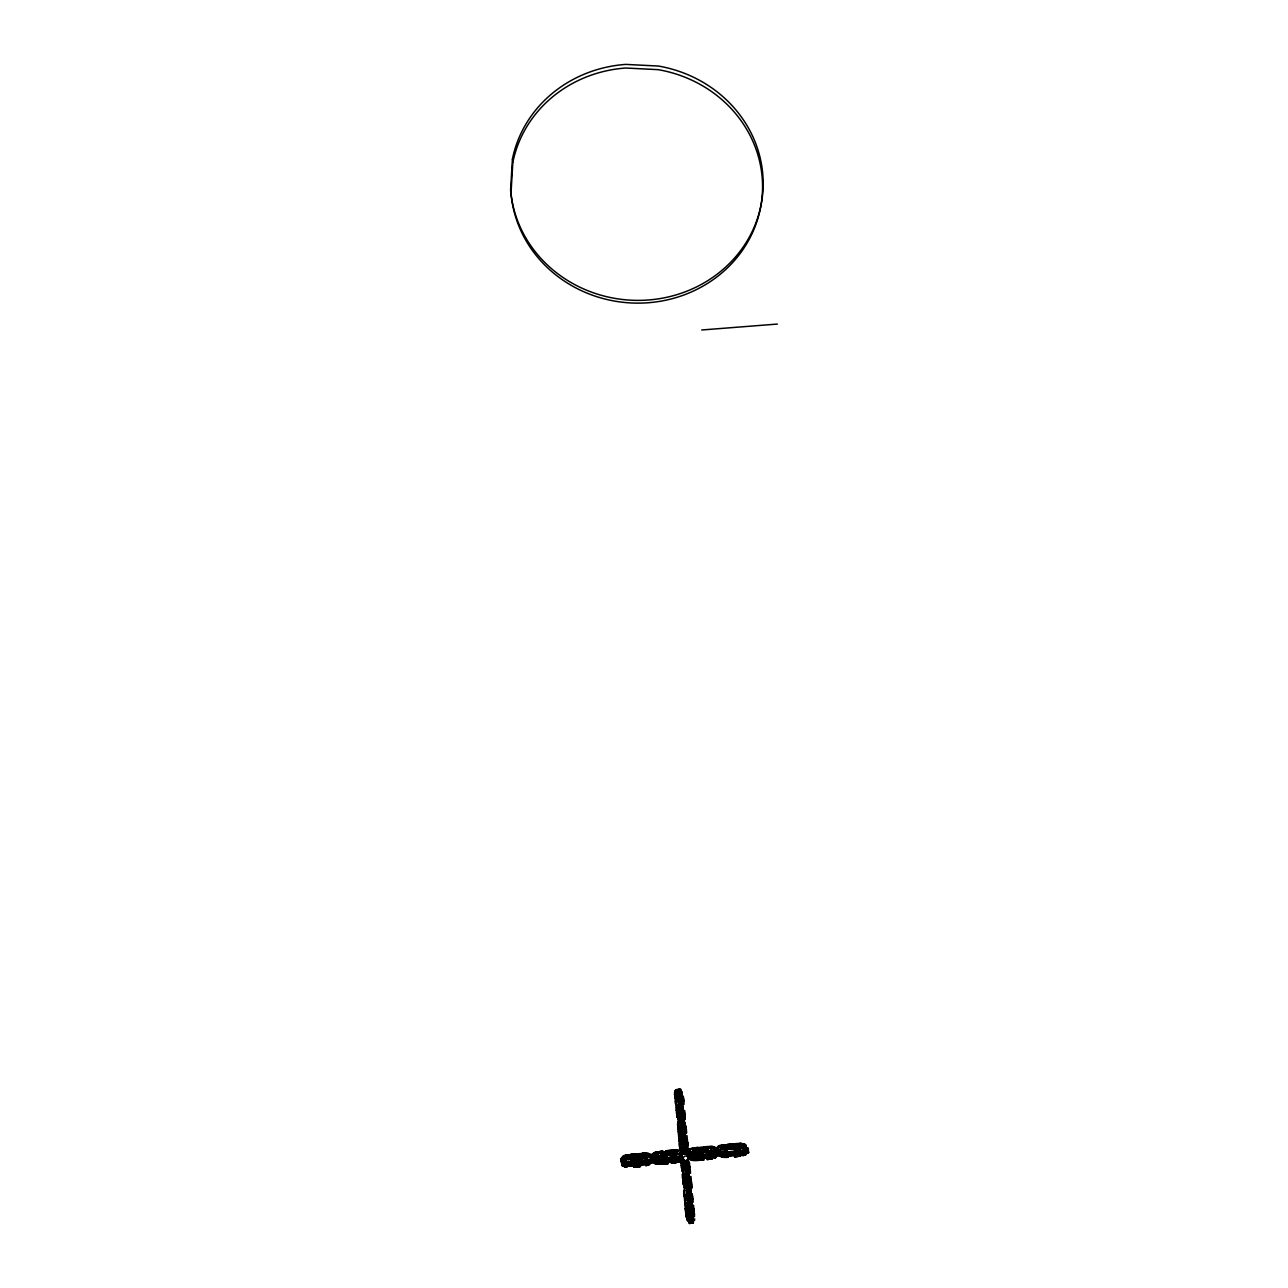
<?xml version="1.0" encoding="UTF-8"?>
<svg xmlns="http://www.w3.org/2000/svg" width="1288" height="1288" viewBox="0 0 1288 1288"><rect width="100%" height="100%" fill="white"/><g stroke="black" fill="none" stroke-linecap="round" stroke-linejoin="round"><path stroke-width="1.5" d="M688.774 1189.919L688.694 1191.448M689.305 1192.559L689.627 1191.352M689.08 1222.425L689.386 1223.536L689.37 1222.264M689.515 1192.543L689.483 1189.838M689.595 1222.232L689.499 1223.503M689.724 1191.142L689.708 1189.822M690.159 1223.455L690.143 1222.183M690.61 1192.479L690.255 1189.774M690.481 1189.742L690.368 1190.933M690.384 1223.423L690.368 1222.151M691.076 1222.087L690.98 1223.342M691.592 1187.166L691.592 1186.296M691.753 1186.844L691.704 1188.389L691.334 1186.441M691.72 1223.294L691.414 1216.983M692.429 1221.942L692.332 1223.214M692.654 1221.926L692.3 1223.004M693.186 1222.94L693.186 1221.861M693.202 1223.133L693.089 1219.784M693.411 1221.845L693.314 1223.101M694.683 1218.899L694.554 1220.396M622.442 1158.653L622.716 1161.889M685.812 1212.491L685.361 1208.466M688.484 1161.615L688.5 1160.746M682.189 1094.51L682.028 1092.804M685.007 1125.245L684.475 1122.75M680.579 1146.497L680.869 1149.749M684.041 1192.752L684.669 1189.983M688.645 1159.651L688.372 1161.035M687.229 1217.949L686.923 1214.632M691.044 1191.593L691.109 1193.638M676.747 1116.519L678.937 1120.077M661.903 1153.388C660.519 1152.052 652.485 1151.037 652.887 1154.483M683.171 1180.468L683.429 1183.366M684.508 1190.579L684.282 1196.584M679.307 1143.76L679.243 1146.32M676.908 1113.106L676.844 1115.295M678.035 1123.361L678.116 1126.517M676.023 1089.761L676.297 1090.453M675.009 1093.254L675.218 1098.406M676.055 1089.938L676.522 1090.421M676.86 1089.6L677.037 1090.373M677.697 1089.777C674.799 1088.119 673.286 1093.85 675.91 1095.412M677.762 1091.693L678.052 1092.401M677.987 1091.66L678.261 1092.385M679.018 1090.92L679.066 1089.197L679.259 1090.147M679.227 1090.888L679.275 1089.181L679.468 1090.131M678.696 1091.596L678.969 1092.305M679.726 1089.568L679.742 1090.839M679.967 1090.823L680.016 1089.101L681.658 1096.555M679.307 1091.532L679.597 1092.256M680.032 1091.66L680.531 1092.16M680.789 1091.58L681.545 1093.866M691.237 1192.334L690.98 1189.629M686.826 1213.763L685.86 1216.419L687.229 1219.269M683.284 1183.559L684.588 1187.922M684.475 1124.36L684.588 1122.589M684.878 1124.505L684.636 1121.832M680.563 1144.646L679.517 1148.252L680.628 1150.554M682.044 1093.641L680.95 1089.439L677.842 1089.664M678.325 1120.158L677.971 1119.063M677.601 1123.667L677.617 1124.649M683.429 1178.745L683.091 1183.688M677.15 1111.399L676.828 1116.277M680.241 1122.267L680.225 1121.027M678.679 1126.082L678.631 1127.242M680.676 1122.428L680.756 1120.979L680.853 1123.12M680.644 1123.136L681.127 1123.78M680.933 1122.734L680.869 1124.36M681.577 1124.279L681.706 1122.122M681.658 1122.846L681.368 1120.93M682.318 1122.057L682.044 1121.413M682.254 1122.46L682.189 1118.612M682.189 1124.215L682.254 1122.589M682.962 1122.379L683.026 1120.753L683.107 1122.895M682.962 1122.524L682.898 1124.15M685.055 1118.435L685.119 1117.308M683.687 1122.122L682.431 1103.736M684.009 1121.896L683.928 1123.49M684.636 1122.814L684.975 1125.47M738.958 1145.66C741.083 1144.275 747.088 1142.182 746.154 1147.238M652.614 1154.917L653.853 1153.501M718.768 1147.189L719.316 1146.336M679.919 1148.268L679.919 1144.984M680.982 1151.263L681.078 1149.604M675.427 1092.353L675.089 1098.084M682.817 1154.225L682.881 1152.696M683.365 1153.034L683.88 1153.79M684.491 1153.855L684.588 1152.535M675.556 1091.322L675.395 1094.124M688.05 1151.15L688.146 1150.007M686.601 1153.839L686.681 1152.309M683.413 1161.39L683.477 1159.908L683.687 1161.035M683.638 1161.374L683.703 1159.876L683.912 1161.019M684.379 1161.293L684.459 1159.812L685.297 1165.704M740.874 1145.837L744.029 1144.485M683.252 1165.914L683.252 1166.654M711.539 1148.22L713.037 1147.254L715.082 1148.429M676.393 1151.923L677.891 1150.973M622.909 1157.365L626.065 1157.043M689.08 1161.969L689.483 1163.241M654.288 1153.307L656.123 1152.325M643.324 1155.014L644.547 1153.871M624.648 1156.093L628.286 1155.948M645.594 1155.046C646.979 1152.341 652.903 1153.678 651.004 1157.059M684.475 1189.017L684.395 1187.166M734.74 1146.111A11.399 1.175 -5.5 0 1 723.582 1146.948A11.399 1.175 -5.5 0 1 719.992 1146.175L716.675 1147.64L717.11 1150.844M718.43 1147.077L720.636 1146.851M646.85 1154.483L649.571 1154.644M688.307 1149.733L690.899 1149.476M688.5 1149.363L691.962 1148.188L696.937 1149.637M686.81 1192.865L686.665 1191.255M687.116 1191.464L687.325 1187.939M688.066 1191.368L688.146 1189.983M690.384 1191.126L690.368 1187.617M672.835 1152.164L675.025 1150.49L677.44 1150.731M685.023 1195.039L685.393 1196.375M678.132 1121.542L677.762 1126.791L677.649 1124.102M685.168 1195.634L685.184 1196.488M675.395 1090.807L674.413 1094.43L675.878 1097.392M679.484 1121.462L677.778 1123.281L678.196 1124.988M736.656 1145.789L739.731 1143.776L742.419 1144.227M710.01 1146.803L712.425 1147.045M678.341 1120.737L677.955 1124.746M649.233 1154.628C649.104 1151.311 639.862 1154.145 640.716 1155.722M630.862 1156.721C635.129 1155.658 621.911 1153.388 623.006 1157.284M671.451 1152.599C668.037 1151.681 678.712 1148.397 680.772 1151.375M706.468 1148.896C702.556 1148.622 712.522 1144.839 714.019 1146.996M651.615 1155.481L651.809 1155.449A14.989 1.562 -5.7 0 0 653.563 1156.447A14.796 1.53 -5.7 0 1 652.034 1155.417M680.869 1153.05L681.062 1153.034A14.796 1.53 -5.7 0 1 679.323 1153.807A14.989 1.562 -5.7 0 0 681.223 1152.841M651.116 1156.302L651.1 1156.077A14.812 1.546 -5.8 0 1 649.265 1156.865M680.901 1153.275L681.078 1153.259A14.796 1.546 -5.7 0 1 679.34 1154.048A14.989 1.562 -5.7 0 0 681.239 1153.066M651.744 1156.978L651.615 1154.354L655.705 1153.195M681.207 1154.628L680.805 1152.277M621.863 1161.631L622.056 1161.615A15.247 1.61 -5.8 0 0 634.887 1162.356A15.247 1.61 -5.8 0 0 651.873 1159.007M701.719 329.986L777.405 324.061M686.246 1216.371L686.359 1214.922M687.422 1220.509L687.534 1219.06M691.592 1223.085L691.608 1219.929M690.964 1223.149L692.67 1223.197L692.558 1219.833M629.526 1155.9L629.574 1155.9A9.435 0.966 -5.8 0 0 627.192 1157.091C623.07 1152.921 618.047 1160.697 622.684 1163.466M713.745 1147.109A12.558 1.288 -5.6 0 1 710.541 1148.349C712.2 1145.547 718.253 1146.9 716.176 1150.925M720.137 1146.191L721.972 1147.141A9.386 0.966 -5.5 0 1 730.586 1145.225M679.162 1150.78L675.395 1152.116A9.418 0.966 -5.7 0 0 671.676 1151.536A9.418 0.966 -5.7 0 0 661.308 1152.519M680.708 1090.308L681.626 1091.983M657.54 1152.551L658.941 1153.436M722.938 1146.191C733.307 1148.655 716.225 1141.715 717.754 1148.3M693.974 1149.733L691.157 1148.622L689.322 1149.604A11.995 1.224 -5.6 0 1 690.674 1148.735M743.901 1144.179L740.391 1143.164L734.981 1145.773M680.982 1090.791L681.755 1091.741M678.052 1118.725L677.15 1116.1M682.125 1161.969L681.352 1160.987M684.363 1186.473L683.574 1185.507M681.094 1161.502L682.044 1163.45M682.189 1162.839L680.933 1161.132M680.66 1161.551L682.125 1164.545M684.153 1193.058C684.379 1186.039 682.495 1192.688 684.975 1195.731M684.508 1192.833L684.057 1191.706M679.645 1147.157L680.676 1148.864L680.338 1146.723M685.924 1214.954L685.619 1211.557L685.876 1213.876M680 1090.083L679.806 1089.117L679.726 1090.678M678.567 1090.228L678.374 1089.262L678.309 1090.807M684.894 1117.791L685.168 1119.642L685.184 1116.052M677.246 1090.356L677.134 1089.729M684.508 1122.218L684.749 1124.07M677.102 1091.5L677.52 1092.449M684.153 1123.474L683.992 1120.657M682.753 1121.349L683.397 1123.555M682.817 1120.785L683.171 1123.571M675.862 1094.124L676.12 1095.943M681.416 1121.478L681.851 1123.7M682.06 1121.59L682.463 1123.651M675.137 1093.85L674.896 1092.079L674.815 1093.915M680.708 1121.542L680.917 1122.589L680.982 1120.946M679.13 1120.286L679.323 1121.317M679.951 1122.83L680.386 1123.861M687.486 1159.49L687.695 1160.633M678.148 1119.127L677.81 1117.066M678.921 1120.302L679.114 1121.333M685.651 1152.985L686.069 1153.887L686.037 1150.2M687.261 1159.522L687.47 1160.649M688.162 1164.883L688.5 1166.815M677.102 1117.147L677.295 1116.632M684.926 1153.05L685.136 1153.984L685.103 1150.297M678.969 1127.354L678.728 1125.47L678.776 1127.773M684.314 1153.114L684.508 1154.048L684.475 1150.361M745.366 1146.723L745.221 1146.03A14.764 1.53 -5.5 0 1 745.768 1146.771M690.996 1190.547L691.125 1191.931M692.091 1193.654L692.413 1195.087M682.608 1153.098L683.043 1154.193L682.994 1150.506M684.669 1160.939L684.234 1159.828L684.169 1161.325M680.402 1144.935L680.466 1144.082M689.177 1190.032L689.853 1192.559M679.822 1146.964L680.064 1148.848L680.016 1146.626M680.821 1150.506L681.127 1151.858L681.094 1148.88M688.468 1190.096L688.919 1192.656M682.238 1162.581L682.495 1164.529M688.066 1191.513L688.291 1192.72M680.209 1152.776L680.515 1155.304M687.132 1191.609L687.583 1192.785M686.601 1192.881L686.44 1190.16M628.592 1157.123L627.079 1157.01A9.435 0.966 -5.8 0 0 633.889 1157.091M684.266 1192.64L684.009 1190.659L683.896 1192.221M686.134 1214.954L686.488 1216.967L686.391 1214.31M687.406 1220.203L687.663 1221.121L687.567 1218.432M681.964 1092.61L682.125 1094.542M684.685 1116.374L684.991 1118.918M685.796 1125.519L686.118 1128.095M679.984 1089.906L680.789 1093.947M684.797 1123.49L685.023 1124.971M679.243 1089.97L679.855 1094.027M684.137 1123.297L684.427 1125.326M678.551 1090.034L679.243 1094.092M683.912 1123.313L684.202 1125.358M689.354 1162.678L689.949 1167.508M683.381 1123.361L683.67 1125.406M677.939 1090.099L678.196 1091.886M678.245 1092.192L678.856 1096.845M683.155 1123.394L683.445 1125.438M678.534 1094.172L677.762 1089.326L677.697 1090.872M682.06 1120.85L682.576 1122.83M682.447 1123.458L682.737 1125.503M677.021 1090.195L677.778 1094.236M681.835 1123.522L682.109 1125.567M687.454 1160.472L687.985 1162.581M691.109 1184.912L691.431 1187.584M692.268 1194.523L692.606 1197.228M676.281 1090.276L676.764 1092.176M681.111 1123.603L681.4 1125.631M686.697 1160.552L687.229 1162.661M691.028 1190.804L691.334 1193.461M680.901 1123.619L681.738 1128.385M685.989 1160.617L686.279 1162.742M690.593 1192.285L691.27 1197.389M680.37 1123.667L680.644 1125.712M690.384 1192.318L691.044 1197.405M676.023 1094.8L676.313 1097.328M680.144 1123.7L680.418 1125.744M685.361 1160.681L685.667 1162.806M689.837 1192.366L690.143 1194.572M675.041 1092.739L675.331 1095.219M679.098 1121.156L679.372 1123.152M689.611 1192.398L689.917 1194.588M684.427 1160.778L685.683 1169.214M688.42 1188.888L688.935 1190.853M688.903 1192.463L689.209 1194.668M677.746 1117.565L678.1 1119.61M678.873 1126.211L679.179 1128.787M683.67 1160.858L684.186 1162.967M688.275 1192.527L688.581 1194.733M677.858 1123.619L678.148 1126.163M687.341 1192.624L687.856 1194.813M686.794 1192.688L687.454 1197.776M679.694 1146.497L679.903 1148.091M682.399 1163.386L682.704 1166.026M686.585 1192.704L687.229 1197.808M681.272 1160.762L681.61 1162.79M684.186 1185.62L684.491 1188.309M685.619 1197.953L685.136 1194.362L685.023 1195.94M683.075 1182.078L683.381 1184.702M684.169 1191.513L684.475 1194.169M687.035 1217.965L687.261 1219.639M683.284 1096.12L683.783 1101.304M684.54 1114.667L684.814 1116.857M686.037 1127.097L686.375 1130.204M681.529 1093.705L681.883 1096.539M680.563 1093.802L681.127 1096.603M684.411 1125.165L685.152 1131.508M684.202 1125.197L684.942 1131.524M679.855 1093.866L681.706 1112.027M683.654 1125.245L684.009 1128.143M690.964 1183.092L691.237 1185.395M692.525 1196.246L692.88 1199.466M683.445 1125.277L683.799 1128.175M687.969 1162.42L688.339 1165.399M679.227 1093.931L679.565 1096.764M687.744 1162.436L688.114 1165.415M682.721 1125.342L683.864 1135.581M686.987 1162.517L687.567 1165.479M678.293 1094.027L680.66 1115.843M682.109 1125.406L682.833 1131.75M677.762 1094.075L678.873 1104.138M686.279 1162.597L686.633 1165.576M690.143 1194.411L692.574 1219.994M677.536 1094.108L677.874 1096.941M689.917 1194.443L692.348 1220.01M685.651 1162.661L686.005 1165.64M689.193 1194.507L689.563 1197.566M676.538 1092.047L676.86 1094.703M680.418 1125.583L683.01 1150.667M688.565 1194.572L688.935 1197.631M676.232 1096.33L676.57 1099.389M684.169 1162.806L684.524 1165.785M683.944 1162.822L685.715 1177.409M687.631 1194.668L689.016 1205.294M675.25 1094.236L675.572 1097.247M677.552 1114.989L677.874 1118.048M679.098 1127.789L679.436 1130.912M676.554 1112.591L676.876 1115.617M680.74 1149.443L680.112 1143.68M682.64 1165.044L683.268 1170.937M682.576 1165.543L682.978 1168.216M681.545 1161.808L681.867 1164.932M683.928 1183.43L684.266 1186.602M685.538 1196.955L685.892 1200.191M682.817 1179.921L683.155 1183.044M684.347 1193.686L684.62 1196.005M686.826 1215.212L687.164 1218.448M683.445 1097.907L683.864 1101.031M686.327 1129.431L686.681 1132.86M681.867 1096.41L682.254 1099.904M689.901 1166.735L690.255 1170.212M681.658 1096.426L682.656 1103.752M687.1 1143.229L687.422 1145.998M692.831 1198.709L693.186 1202.235M680.901 1096.507L681.497 1099.984M684.009 1128.014L685.2 1139.59M688.323 1165.27L688.726 1168.908M693.556 1211.976L693.878 1214.858M683.783 1128.046L684.395 1131.589M688.098 1165.302L689.531 1177.023M687.567 1165.35L687.969 1168.989M691.028 1197.293L691.672 1200.963M679.565 1096.635L679.951 1100.145M687.341 1165.382L687.744 1169.005M688.822 1178.745L689.032 1180.661M678.856 1096.716L679.227 1100.21M686.633 1165.447L688.195 1181.273M678.1 1096.78L678.47 1100.21M681.738 1128.256L682.125 1131.814M686.005 1165.511L688.05 1188.019M689.547 1197.438L691.431 1217.096M681.513 1128.272L683.268 1143.873M677.874 1096.812L678.647 1104.154M688.919 1197.502L689.322 1201.205M680.756 1128.352L682.576 1147.64M684.298 1165.688L684.91 1169.295M687.985 1197.599L689.853 1217.257M678.003 1110.787L678.213 1112.623M676.506 1098.6L676.844 1101.997M687.212 1197.679L687.84 1201.366M677.263 1112.381L677.601 1115.762M684.379 1179.196L684.588 1181.112M676.281 1110.047L676.603 1113.363M680.45 1147.093L679.822 1140.685M681.755 1164.561L682.06 1167.363M683.622 1180.71L683.976 1184.187M679.082 1140.83L679.404 1144.195M682.527 1177.248L682.865 1180.661M686.52 1212.459L686.858 1215.969M685.28 1208.707L685.715 1211.911M683.767 1100.773L684.089 1104.283M690.239 1169.713L690.561 1173.271M685.152 1131.428L686.601 1147.238M681.497 1099.904L683.155 1118.66M684.926 1131.444L686.375 1147.254M681.272 1099.92L682.93 1118.692M691.656 1200.883L692.477 1209.174M684.169 1131.524L685.329 1143.664M687.969 1168.908L689.724 1189.999M691.447 1200.915L691.849 1205.005M687.744 1168.924L688.903 1181.193M679.935 1100.049L680.338 1103.993M682.833 1131.653L684.282 1147.479M679.227 1100.129L680.016 1108.131M689.322 1201.124L690.497 1213.505M685.683 1169.134L687.132 1185.073M685.458 1169.166L685.86 1173.207M687.615 1201.302L688.661 1209.561M677.794 1108.71L677.987 1111.399M679.71 1133.054L680.37 1139.848M684.169 1177.071L684.363 1179.776M678.663 1130.349L678.985 1133.81M683.059 1173.658L683.252 1176.33M675.991 1107.149L676.297 1110.546M679.098 1141.329L678.229 1131.83M685.007 1198.597L685.345 1202.123M682.221 1174.286L682.447 1177.506M685.393 1208.933L684.202 1195.86M687.003 1135.662L687.631 1142.536M693.524 1205.149L693.862 1208.691M715.5 1149.765L715.677 1151.585M682.656 1103.719L683.413 1111.85M688.919 1172.869L690.159 1187.794M691.849 1204.972L692.847 1213.264M683.864 1135.549L685.119 1150.442M680.338 1103.945L680.74 1108.066M682.302 1135.71L683.558 1150.603M685.86 1173.175L686.907 1185.105M678.647 1104.122L679.613 1112.236M685.103 1173.255L685.844 1181.515M688.034 1205.359L689.016 1213.65M677.504 1106.424L677.746 1108.968M680.354 1137.69L680.595 1140.25M683.864 1174.688L684.105 1177.28M687.051 1208.82L686.649 1204.409M677.166 1104.75L677.488 1108.195M683.59 1173.803L683.928 1177.312M686.842 1209.416L686.52 1205.874L687.019 1212.62M676.586 1104.267L676.796 1106.424M676.168 1102.496L676.876 1109.548M682.769 1171.323L683.01 1173.883M683.316 1177.876L682.688 1171.034M685.602 1202.509L685.844 1205.085M676.071 1102.625L676.377 1105.861M678.985 1133.601L679.484 1140.17M682.479 1170.406L682.801 1173.867M685.345 1201.946L685.683 1205.439M687.148 1153.243L687.245 1156.318M694.168 1212.121L693.926 1208.611L694.409 1215.196M690.98 1176.524L691.463 1183.092M689.531 1177.007L689.901 1181.096M685.184 1139.574L685.554 1143.647M680.724 1108.05L681.722 1122.315M689.193 1209.48L690.159 1222.36M685.715 1177.393L686.069 1181.482M679.034 1108.211L679.388 1112.269M686.81 1209.255L687.148 1212.845M680.257 1135.662L680.434 1137.803M683.88 1177.168L684.218 1180.726M677.44 1108.099L677.778 1111.576M680.322 1139.735L680.66 1143.245M685.377 1200.014L685.908 1208.337M676.409 1102.174L676.683 1106.344M679.211 1132.941L679.517 1137.578M682.769 1173.738L683.107 1177.216M685.57 1205.359L685.844 1208.579M676.297 1103.124L676.78 1109.226M681.61 1167.749L681.932 1171.178M675.137 1097.746L675.701 1104.106M675.315 1100.934L675.588 1104.074M650.843 1155.32L651.036 1155.304A14.812 1.53 -5.8 0 1 646.914 1156.882M694.216 1211.879L694.457 1214.809M691.141 1179.55L691.624 1185.62M687.695 1142.311L687.921 1145.257M687.567 1142.118L687.873 1145.612M684.653 1110.465L684.975 1113.959M690.11 1178.327L690.271 1180.291M692.831 1213.183L693.137 1216.919M692.606 1213.199L692.912 1216.951M685.812 1130.381L686.053 1133.424M689.885 1181.015L690.191 1184.767M689.225 1178.423L689.386 1180.388M683.397 1111.785L683.703 1115.537M688.661 1177.506L689.193 1184.863M685.538 1143.567L685.844 1147.318M688.452 1177.538L688.742 1181.209M685.313 1143.599L685.619 1147.334M688.178 1181.193L688.484 1184.944M690.481 1213.425L690.787 1217.16M681.706 1111.963L681.996 1115.698M683.252 1143.808L683.767 1150.587M689 1213.57L689.305 1217.321M686.069 1181.418L686.585 1188.164M688.774 1213.602L689.08 1217.337M685.844 1181.434L686.15 1185.169M680.144 1112.124L680.45 1115.859M679.597 1112.172L679.903 1115.907M679.388 1112.188L679.678 1115.939M684.153 1180.275L684.475 1183.801M684.089 1180.5L684.331 1183.447M685.345 1198.629L685.506 1200.545L685.152 1197.148M685.329 1199.643L685.635 1203.137M682.447 1167.991L682.753 1171.484M677.713 1111.174L678.035 1114.651M682.624 1171.275L682.238 1165.962M683.026 1176.781L683.348 1180.243M678.921 1130.22L679.259 1134.535M679.13 1134.325L678.728 1129.013M681.368 1164.755L681.674 1168.168M676.103 1099.871L676.409 1103.317M676.651 1109.032L676.876 1111.93M681.32 1165.109L681.545 1167.958M677.923 1128.433L678.116 1131.637M676.184 1100.548L675.765 1094.945M677.746 1125.937L678.019 1129.109M687.116 1184.96L687.454 1190.241M689.289 1217.192L689.515 1220.316M684.266 1147.35L684.491 1150.506M686.89 1184.976L687.116 1188.116M689.064 1217.224L689.289 1220.332M681.996 1115.585L682.334 1120.995M686.359 1185.041L686.359 1188.196M686.134 1185.057L686.456 1190.337M680.644 1115.73L680.885 1118.902M680.434 1115.746L680.66 1118.918M682.56 1147.528L682.785 1150.683M679.887 1115.794L680.128 1118.966M679.678 1115.827L679.903 1118.998M684.379 1183.076L684.588 1187.584M685.119 1197.631L685.28 1200.014M682.382 1166.429L682.527 1168.715M683.992 1193.896L684.153 1196.23M677.939 1113.975L678.164 1118.564M678.76 1128.546L679.034 1131.766M679.758 1142.697L680.128 1147.721M681.191 1162.275L681.449 1165.447M679.71 1143.052L679.887 1145.451M694.312 1214.439L694.457 1216.725M691.495 1182.706L691.672 1185.121M693.121 1216.806L693.33 1219.913M692.896 1216.822L693.105 1219.945M687.776 1144.903L688.05 1148.171M690.175 1184.638L690.384 1187.778M685.023 1113.605L685.152 1116.519M684.878 1113.267L685.232 1118.403M686.585 1147.125L686.81 1150.281M688.726 1177.973L688.871 1179.921M689.177 1184.751L689.515 1190.032M686.359 1147.141L686.585 1150.297M683.687 1115.424L683.912 1118.596M685.828 1147.206L686.166 1152.551M688.468 1184.815L688.678 1187.955M690.771 1217.047L690.996 1220.155M685.602 1147.222L685.828 1150.377M690.062 1217.112L690.271 1220.235M678.663 1126.694L678.873 1129.463M676.023 1098.229L675.91 1095.525M674.848 1093.367L674.912 1095.686M682.769 1150.538L682.898 1152.873M685.055 1195.361L685.264 1198.114M680.853 1118.741L680.998 1121.124M680.644 1118.773L680.789 1122.411M680.096 1118.821L680.241 1121.204M683.928 1191.658L684.137 1194.362M679.887 1118.837L680.016 1121.236M681.094 1160.488L681.304 1163.209M687.1 1187.955L687.229 1190.257M683.139 1118.515L683.268 1120.898M686.552 1188.019L686.681 1190.321M682.914 1118.548L683.043 1120.93M687.454 1217.45L687.502 1219.639M683.751 1150.426L683.88 1152.776M683.526 1150.458L683.67 1152.808M686.279 1213.344L686.327 1215.502M690.98 1219.994L691.093 1222.264M686.794 1150.12L686.923 1152.47M688.661 1187.794L688.79 1190.096M690.255 1220.074L690.384 1222.344M686.568 1150.152L686.697 1152.486M688.034 1187.858L688.162 1190.16M684.572 1123.957L684.653 1125.696M689.499 1220.155L689.611 1222.425M685.812 1150.216L685.941 1152.567M689.273 1220.171L689.386 1222.441M683.896 1118.435L684.025 1120.834M691.511 1184.654L691.72 1187.423M693.314 1219.752L693.443 1222.022M692.332 1219.865L692.445 1222.135M690.143 1187.649L690.271 1189.951M680 1121.059L680.032 1122.492M683.638 1152.615L683.67 1154M683.252 1120.721L683.268 1122.154M683.091 1122.701L683.123 1124.134M683.799 1120.85L683.799 1122.106M683.864 1152.599L683.896 1153.984M685.924 1152.39L685.941 1153.774M686.907 1152.293L686.923 1153.678A14.78 1.546 -5.6 0 0 689.177 1154.273M686.665 1190.128L686.697 1191.464M688.098 1164.964L687.873 1167.508M687.212 1190.08L687.229 1191.4M688.178 1149.443L688.178 1150.426M648.218 1153.565A12.606 1.288 -5.8 0 1 647.123 1154.66M645.175 1155.127A12.606 1.288 -5.8 0 1 639.572 1156.044M636.304 1156.415A12.606 1.288 -5.8 0 1 624.616 1156.801A12.606 1.288 -5.8 0 1 627.24 1155.111M629.816 1154.66A12.606 1.288 -5.8 0 1 636.031 1153.855A12.027 1.24 -5.8 0 0 630.09 1154.579M642.277 1153.388A12.606 1.288 -5.8 0 1 646.914 1153.388M651.036 1155.127A14.812 1.53 -5.8 0 1 646.898 1156.64M623.553 1158.701A14.812 1.53 -5.8 0 1 621.541 1158.121A15.005 1.546 -5.8 0 0 625.791 1158.798M648.927 1154.579A14.812 1.53 -5.8 0 1 650.456 1154.789M623.569 1158.926A14.812 1.53 -5.8 0 1 621.573 1158.347M647.655 1153.549A12.027 1.24 -5.8 0 1 646.608 1154.595M644.757 1155.046A12.027 1.24 -5.8 0 1 639.395 1155.9M636.288 1156.27A12.027 1.24 -5.8 0 1 625.147 1156.624A12.027 1.24 -5.8 0 1 627.642 1155.03M641.988 1153.372A12.027 1.24 -5.8 0 1 646.415 1153.372M647.107 1153.71A11.447 1.175 -5.8 0 1 646.125 1154.708M644.338 1155.127A11.447 1.175 -5.8 0 1 639.251 1155.964M633.326 1156.56A11.447 1.175 -5.8 0 1 625.179 1156.543A11.447 1.175 -5.8 0 1 628.061 1155.111M630.396 1154.692A11.447 1.175 -5.8 0 1 644.097 1153.485M651.213 1155.111A15.005 1.546 -5.8 0 1 647.027 1156.64M649.088 1154.547A15.005 1.546 -5.8 0 1 650.633 1154.773M634.243 1156.962A8.066 0.837 -5.8 0 1 628.914 1156.35A8.066 0.837 -5.8 0 1 640.748 1154.805A8.066 0.837 -5.8 0 1 641.988 1155.964M644.435 1155.578A9.435 0.966 -5.8 0 1 642.97 1155.916M631.474 1155.561A9.435 0.966 -5.8 0 1 645.256 1154.74M651.309 1156.109A15.005 1.562 -5.8 0 1 649.442 1157.091M625.888 1159.812A15.005 1.562 -5.8 0 1 621.943 1158.701M623.456 1160.295A15.247 1.61 -5.8 0 0 632.875 1161.712A15.247 1.61 -5.8 0 0 651.809 1158.218A15.231 1.594 -5.7 0 0 667.506 1158.25A15.231 1.594 -5.7 0 0 682.221 1155.127M622.329 1161.583A14.828 1.562 -5.8 0 1 622.297 1160.778A14.828 1.546 -5.8 0 1 622.233 1160.053M651.889 1159.232A15.247 1.61 -5.8 0 1 634.92 1162.581A15.247 1.61 -5.8 0 1 622.04 1161.857M622.41 1162.581A14.828 1.562 -5.8 0 1 622.378 1161.776M626.789 1157.123A9.853 1.014 -5.8 0 1 627.755 1156.785M631.297 1156.061A9.853 1.014 -5.8 0 1 641.07 1155.062M629.333 1157.139A8.066 0.837 -5.8 0 1 634.163 1156.254M636.224 1156.028A8.066 0.837 -5.8 0 1 640.233 1155.722M622.04 1160.23A15.005 1.562 -5.8 0 1 623.473 1158.894M651.374 1156.849A15.005 1.562 -5.8 0 1 650.939 1157.3A14.828 1.546 -5.8 0 0 651.181 1156.865M651.277 1155.883A15.005 1.562 -5.8 0 1 649.426 1156.865M625.855 1159.586A15.005 1.562 -5.8 0 1 621.927 1158.459M623.617 1159.474A14.812 1.546 -5.8 0 1 622.104 1158.459M651.116 1156.125A14.812 1.546 -5.8 0 1 649.281 1157.091M623.65 1159.699A14.812 1.546 -5.8 0 1 622.12 1158.685M622.217 1160.214A14.828 1.546 -5.8 0 1 622.185 1159.409M622.088 1160.874A15.005 1.578 -5.8 0 1 622.056 1160.053M622.394 1162.356A14.828 1.562 -5.8 0 1 622.362 1161.551M651.229 1155.336A15.005 1.546 -5.8 0 1 647.043 1156.882M625.823 1159.039A15.005 1.546 -5.8 0 1 621.38 1158.379M678.309 1151.182A12.59 1.288 -5.7 0 1 675.25 1152.084M672.706 1152.551A12.59 1.288 -5.7 0 1 666.46 1153.356M657.476 1153.887A12.59 1.288 -5.7 0 1 654.095 1153.646M653.596 1153.356A12.59 1.288 -5.7 0 1 662.563 1151.198M678.631 1150.812A12.59 1.288 -5.7 0 0 665.783 1150.828A12.011 1.224 -5.7 0 1 677.005 1150.409A12.011 1.224 -5.7 0 1 674.832 1151.987M680.966 1152.084A14.796 1.53 -5.7 0 1 679.243 1153.034M656.075 1155.706A14.796 1.53 -5.7 0 1 653.354 1154.129A14.973 1.546 -5.7 0 0 655.946 1155.739M672.4 1152.422A12.011 1.224 -5.7 0 1 666.443 1153.211M654.642 1153.485A12.011 1.224 -5.7 0 1 655.64 1152.438M657.476 1152.003A12.011 1.224 -5.7 0 1 662.724 1151.15M665.816 1150.941A11.431 1.175 -5.7 0 1 676.49 1150.587A11.431 1.175 -5.7 0 1 674.413 1152.084M672.111 1152.502A11.431 1.175 -5.7 0 1 666.427 1153.243M655.206 1153.501A11.431 1.175 -5.7 0 1 656.139 1152.502M657.894 1152.084A11.431 1.175 -5.7 0 1 662.901 1151.279M681.143 1152.068A14.973 1.546 -5.7 0 1 679.42 1153.034M659.15 1153.388A9.837 1.014 -5.7 0 1 663.449 1152.68M670.871 1152.035A9.837 1.014 -5.7 0 1 675.604 1152.164M670.404 1153.211A8.066 0.837 -5.7 0 1 668.488 1153.485M658.393 1153.485A8.066 0.837 -5.7 0 1 667.023 1152.003A8.066 0.837 -5.7 0 1 674.204 1152.1M657.089 1153.549A9.418 0.966 -5.7 0 1 659.408 1152.873M681.304 1153.807A14.989 1.562 -5.7 0 1 679.565 1154.773M652.082 1157.171A14.989 1.562 -5.7 0 1 651.937 1156.383M651.873 1155.658A14.989 1.562 -5.7 0 0 653.58 1156.672A14.796 1.546 -5.7 0 1 652.05 1155.642M662.096 1153.501A8.066 0.837 -5.7 0 1 671.773 1152.647M652.163 1157.01A14.796 1.546 -5.7 0 0 651.744 1157.445A14.989 1.562 -5.7 0 1 651.986 1157.01M681.175 1154.45A14.796 1.546 -5.7 0 1 680.821 1154.901M681.127 1153.823A14.796 1.546 -5.7 0 1 679.404 1154.773M653.805 1157.381A14.796 1.546 -5.7 0 1 652.114 1156.366M681.368 1154.434A14.989 1.562 -5.7 0 1 680.998 1154.885M682.302 1155.916A15.231 1.61 -5.7 0 1 667.587 1159.039A15.231 1.61 -5.7 0 1 652.002 1158.991M682.254 1155.352A15.231 1.61 -5.7 0 1 667.538 1158.476A15.231 1.61 -5.7 0 1 651.953 1158.443M680.306 1158.701A15.231 1.642 -5.7 0 1 677.552 1161.084A15.231 1.642 -5.7 0 1 658.007 1163.064A15.231 1.642 -5.7 0 1 654.175 1161.374M680.322 1161.068A12.8 1.385 -5.7 0 1 678.84 1161.921M676.892 1162.404A12.8 1.385 -5.7 0 1 671.273 1163.338A12.22 1.32 -5.7 0 0 676.474 1162.501M667.957 1163.724A12.8 1.385 -5.7 0 1 654.868 1163.66M679.758 1161.213A12.22 1.32 -5.7 0 1 678.325 1162.034M667.957 1163.756A12.22 1.32 -5.7 0 1 655.447 1163.692M679.162 1161.18A11.624 1.256 -5.7 0 1 677.81 1161.953M676.039 1162.404A11.624 1.256 -5.7 0 1 673.705 1162.839M664.898 1163.869A11.624 1.256 -5.7 0 1 656.494 1163.821M679.13 1153.549A12.783 1.336 -5.7 0 1 678.18 1154.676M676.248 1155.143A12.783 1.336 -5.7 0 1 670.613 1156.077M658.152 1155.03A12.204 1.272 -5.7 0 0 655.85 1156.672A12.204 1.272 -5.7 0 0 667.281 1156.302A12.783 1.336 -5.7 0 1 655.318 1156.849A12.783 1.336 -5.7 0 1 657.749 1155.127M660.325 1154.66A12.783 1.336 -5.7 0 1 666.604 1153.839M672.964 1153.372A12.783 1.336 -5.7 0 1 677.746 1153.372M667.345 1157.493A9.998 1.047 -5.7 0 1 664.753 1157.719M657.395 1157.171A9.998 1.047 -5.7 0 1 658.329 1156.833M664.238 1155.739A9.998 1.047 -5.7 0 1 671.789 1155.078M679.935 1154.563A15.231 1.594 -5.7 0 1 681.577 1154.773M678.551 1153.533A12.204 1.272 -5.7 0 1 677.665 1154.595M675.814 1155.046A12.204 1.272 -5.7 0 1 670.436 1155.932A11.624 1.208 -5.7 0 0 675.395 1155.143M660.615 1154.579A12.204 1.272 -5.7 0 1 669.744 1153.533M672.69 1153.356A12.204 1.272 -5.7 0 1 677.246 1153.356M678.003 1153.694A11.624 1.208 -5.7 0 1 677.15 1154.708M667.281 1156.334A11.624 1.208 -5.7 0 1 656.381 1156.688A11.624 1.208 -5.7 0 1 658.587 1155.127M660.921 1154.708A11.624 1.208 -5.7 0 1 674.864 1153.485M681.883 1158.154A15.231 1.626 -5.7 0 1 667.812 1161.663A15.231 1.626 -5.7 0 1 652.678 1161.116M681.851 1157.912A15.231 1.626 -5.7 0 1 669.76 1161.213A15.231 1.626 -5.7 0 1 652.211 1161.357M680.289 1158.476A15.231 1.642 -5.7 0 1 677.536 1160.842A15.231 1.642 -5.7 0 1 657.991 1162.839A15.231 1.642 -5.7 0 1 654.159 1161.132M667.345 1157.735A8.195 0.869 -5.7 0 1 665.204 1157.928M659.955 1157.188A8.195 0.869 -5.7 0 1 666.878 1156.044M668.987 1155.867A8.195 0.869 -5.7 0 1 670.968 1155.755M665.123 1157.01A8.195 0.853 -5.7 0 1 659.537 1156.383A8.195 0.853 -5.7 0 1 671.499 1154.821A8.195 0.853 -5.7 0 1 672.964 1155.98M675.411 1155.594A9.563 0.998 -5.7 0 1 673.962 1155.948M664.801 1157.139A9.563 0.998 -5.7 0 1 662.467 1157.284M658.893 1157.268A9.563 0.998 -5.7 0 1 660.132 1155.932M662.048 1155.578A9.563 0.998 -5.7 0 1 676.136 1154.756M681.738 1156.527A15.231 1.61 -5.7 0 1 669.647 1159.812A15.231 1.61 -5.7 0 1 652.082 1159.973M681.787 1157.171A15.231 1.626 -5.7 0 1 669.696 1160.456A15.231 1.626 -5.7 0 1 652.147 1160.617M651.825 1158.459A15.247 1.61 -5.8 0 1 632.891 1161.953A15.247 1.61 -5.8 0 1 623.473 1160.536M648.057 1163.66A12.816 1.385 -5.8 0 1 646.302 1165.527M640.603 1166.461A12.816 1.385 -5.8 0 1 633.954 1167.137M626.113 1167.282A12.816 1.385 -5.8 0 1 624.793 1166.365M651.583 1162.034A15.263 1.642 -5.8 0 1 637.174 1165.576A15.263 1.642 -5.8 0 1 622.313 1165.012M647.784 1165.141A12.236 1.32 -5.8 0 1 645.884 1165.608M640.442 1166.509A12.236 1.32 -5.8 0 1 634.099 1167.17M626.628 1167.298A12.236 1.32 -5.8 0 1 625.356 1166.413M648.83 1164.03A12.236 1.32 -5.8 0 1 648.943 1164.706M647.252 1165.06A11.64 1.256 -5.8 0 1 645.449 1165.511M640.281 1166.381A11.64 1.256 -5.8 0 1 634.243 1166.992M627.127 1167.121A11.64 1.256 -5.8 0 1 625.952 1166.928M648.717 1164.288A11.64 1.256 -5.8 0 1 648.363 1164.642M641.73 1159.957A10.014 1.047 -5.8 0 1 639.315 1160.311M629.51 1159.538A10.014 1.047 -5.8 0 1 631.555 1159.168M636.514 1158.524A10.014 1.047 -5.8 0 1 646.592 1158.54M647.655 1157.783A12.816 1.336 -5.8 0 1 645.658 1158.25M643.034 1158.733A12.816 1.336 -5.8 0 1 633.326 1159.86M624.197 1159.828A12.816 1.336 -5.8 0 1 625.437 1158.685M627.433 1158.218A12.816 1.336 -5.8 0 1 630.041 1157.735M633.084 1157.3A12.816 1.336 -5.8 0 1 642.712 1156.447M645.369 1156.383A12.816 1.336 -5.8 0 1 648.862 1157.332M647.123 1157.703A12.22 1.272 -5.8 0 1 642.728 1158.62M639.798 1159.055A12.22 1.272 -5.8 0 1 630.492 1159.86M626 1159.844A12.22 1.272 -5.8 0 1 624.728 1159.007M625.92 1158.572A12.22 1.272 -5.8 0 1 641.021 1156.511A12.22 1.272 -5.8 0 1 648.299 1157.268M626.515 1159.86A11.64 1.208 -5.8 0 1 629.768 1157.928A11.64 1.208 -5.8 0 1 645.272 1156.56A11.64 1.208 -5.8 0 1 644.821 1158.25M639.653 1159.103A11.64 1.208 -5.8 0 1 630.798 1159.876M651.486 1161.003A15.263 1.626 -5.8 0 1 637.077 1164.545A15.263 1.626 -5.8 0 1 622.233 1163.982M651.551 1161.792A15.263 1.642 -5.8 0 1 637.141 1165.35A15.263 1.642 -5.8 0 1 622.297 1164.771M642.503 1160.005A8.211 0.869 -5.8 0 1 638.864 1160.601M630.83 1159.973A8.211 0.869 -5.8 0 1 640.635 1158.83M640.748 1159.393A8.211 0.853 -5.8 0 1 638.784 1159.683M628.415 1159.908A8.211 0.853 -5.8 0 1 637.544 1158.121A8.211 0.853 -5.8 0 1 644.499 1158.492M631.732 1158.653A9.58 0.998 -5.8 0 1 643.227 1157.654A9.58 0.998 -5.8 0 1 644.902 1158.701M627.353 1159.715A9.58 0.998 -5.8 0 1 629.784 1159.023M651.358 1159.619A15.263 1.61 -5.8 0 1 636.948 1163.145A15.263 1.61 -5.8 0 1 622.104 1162.597M651.422 1160.263A15.263 1.626 -5.8 0 1 637.013 1163.805A15.263 1.626 -5.8 0 1 622.168 1163.241M725.273 1147.077A8.034 0.837 -5.5 0 1 734.804 1145.982M720.958 1145.789A11.399 1.175 -5.5 0 1 738.62 1143.76A11.399 1.175 -5.5 0 1 737.412 1145.724M727.317 1144.452A11.978 1.224 -5.5 0 1 741.791 1143.696A11.978 1.224 -5.5 0 1 737.718 1145.644M734.917 1146.062A11.978 1.224 -5.5 0 1 723.196 1146.932A11.978 1.224 -5.5 0 1 719.412 1146.111M720.443 1145.708A11.978 1.224 -5.5 0 1 724.532 1144.855M742.323 1144.855A12.558 1.288 -5.5 0 1 738.056 1145.756M735.11 1146.191A12.558 1.288 -5.5 0 1 728.622 1146.851M719.235 1146.884A12.558 1.288 -5.5 0 1 718.865 1146.256M719.944 1145.837A12.558 1.288 -5.5 0 1 724.226 1144.919M730.312 1144.13A12.558 1.288 -5.5 0 1 743.369 1144.436M733.017 1145A9.386 0.966 -5.5 0 1 739.57 1145.756M735.625 1146.433A8.034 0.821 -5.5 0 1 731.681 1146.948M723.196 1146.98A8.034 0.821 -5.5 0 1 731.729 1145.29A8.034 0.821 -5.5 0 1 739.022 1145.579M745.333 1145.241A14.941 1.546 -5.5 0 1 742.484 1147.028M721.377 1149.186A14.941 1.546 -5.5 0 1 717.996 1147.64M730.618 1145.692A9.821 1.014 -5.5 0 1 740.97 1145.644M719.187 1151.23A14.764 1.546 -5.5 0 1 717.513 1151.021M719.251 1151.955A14.764 1.546 -5.5 0 1 717.577 1151.746M719.316 1152.744A14.764 1.562 -5.5 0 1 717.658 1152.535M745.382 1145.773A14.941 1.546 -5.5 0 1 744.689 1147.028M718.881 1149.653A14.941 1.546 -5.5 0 1 716.466 1149.121M719.268 1152.197A14.764 1.546 -5.5 0 1 717.593 1151.987M719.123 1150.587A14.764 1.546 -5.5 0 1 716.74 1150.055M745.301 1146.755A14.764 1.546 -5.5 0 1 746.074 1147.077M719.042 1149.862A14.764 1.53 -5.5 0 1 716.675 1149.331M694.168 1149.685A9.821 1.014 -5.6 0 1 700.93 1148.703M712.602 1147.222A11.415 1.175 -5.6 0 1 709.688 1148.349M707.418 1148.767A11.415 1.175 -5.6 0 1 701.783 1149.508A12.558 1.288 -5.6 0 0 708.046 1148.815M689.901 1149.524A11.415 1.175 -5.6 0 1 692.896 1148.397M695.15 1147.978A11.415 1.175 -5.6 0 1 712.055 1146.98M703.779 1146.835A11.995 1.224 -5.6 0 1 710.107 1148.252M707.724 1148.703A11.995 1.224 -5.6 0 1 701.815 1149.46M692.461 1148.3A11.995 1.224 -5.6 0 1 697.645 1147.463M695.488 1150.087A12.558 1.288 -5.6 0 1 692.799 1150.152M690.69 1150.104A12.558 1.288 -5.6 0 1 689.322 1149.926M688.758 1149.637A12.558 1.288 -5.6 0 1 690.175 1148.848M694.538 1147.946A12.558 1.288 -5.6 0 1 697.484 1147.511M703.908 1146.867A12.558 1.288 -5.6 0 1 713.149 1146.835M708.271 1149.138A9.402 0.966 -5.6 0 1 706.404 1149.492M693.041 1149.508A9.402 0.966 -5.6 0 1 700.897 1148.236M703.312 1148.027A9.402 0.966 -5.6 0 1 710.67 1148.204M689.193 1156.044A14.957 1.578 -5.6 0 1 686.89 1155.481M687.245 1155.03A14.957 1.578 -5.6 0 1 688.597 1154.515M689.161 1155.819A14.957 1.578 -5.6 0 1 686.874 1155.255M707.273 1149.186A8.05 0.821 -5.6 0 1 705.679 1149.476M694.232 1149.508A8.05 0.821 -5.6 0 1 702.008 1148.3A8.05 0.821 -5.6 0 1 708.947 1148.204M698.998 1149.524A8.05 0.837 -5.6 0 1 708.142 1148.993M713.874 1147.833A14.957 1.546 -5.6 0 1 714.679 1149.299M694.506 1151.923A14.957 1.546 -5.6 0 1 687.18 1151.714M716.289 1148.59A14.957 1.546 -5.6 0 1 714.695 1149.524M688.839 1152.164A14.957 1.546 -5.6 0 1 687.196 1151.955M713.89 1148.059A14.957 1.546 -5.6 0 1 715.565 1148.252M689.096 1155.046A14.957 1.578 -5.6 0 1 686.81 1154.483M716.337 1149.138A14.957 1.546 -5.6 0 1 714.743 1150.071M688.887 1152.712A14.957 1.546 -5.6 0 1 687.245 1152.502M716.418 1150.087A14.957 1.562 -5.6 0 1 714.84 1151.037M688.967 1153.662A14.957 1.562 -5.6 0 1 687.341 1153.452M716.353 1149.363A14.957 1.562 -5.6 0 1 714.76 1150.313M688.903 1152.937A14.957 1.562 -5.6 0 1 687.261 1152.728M717.513 1154.386A15.214 1.626 -5.6 0 1 705.808 1157.622A15.214 1.626 -5.6 0 1 688.001 1157.799M718.285 1155.288A15.214 1.626 -5.6 0 1 703.892 1158.395A15.214 1.626 -5.6 0 1 688.05 1158.363M695.617 1153.42A8.179 0.853 -5.6 0 1 702.443 1152.293M704.552 1152.1A8.179 0.853 -5.6 0 1 710.574 1152.1M713.649 1149.943A11.608 1.208 -5.6 0 1 712.956 1150.925M706.194 1152.18A11.608 1.208 -5.6 0 0 711.25 1151.359A9.982 1.047 -5.6 0 0 709.447 1151.263M694.168 1151.375A11.608 1.208 -5.6 0 0 692.203 1152.905A11.608 1.208 -5.6 0 0 703.216 1152.535A12.188 1.272 -5.6 0 1 691.672 1152.889A12.188 1.272 -5.6 0 1 693.733 1151.279M699.175 1150.554A11.608 1.208 -5.6 0 1 705.116 1149.943M710.396 1149.717A11.608 1.208 -5.6 0 1 712.345 1149.782M714.196 1149.765A12.188 1.272 -5.6 0 1 713.471 1150.812M711.668 1151.263A12.188 1.272 -5.6 0 1 706.371 1152.132M696.148 1150.828A12.188 1.272 -5.6 0 1 705.228 1149.782M714.743 1149.798A12.767 1.336 -5.6 0 1 714.003 1150.892M712.119 1151.359A12.767 1.336 -5.6 0 1 709.575 1151.826M703.28 1152.647A12.767 1.336 -5.6 0 1 691.157 1153.05A12.767 1.336 -5.6 0 1 693.314 1151.375M695.842 1150.909A12.767 1.336 -5.6 0 1 702.073 1150.104M717.48 1154.145A15.214 1.626 -5.6 0 1 705.792 1157.397A15.214 1.626 -5.6 0 1 687.969 1157.574M711.218 1151.81A9.547 0.998 -5.6 0 1 709.801 1152.164M693.669 1153.34A9.547 0.998 -5.6 0 1 702.298 1151.214M704.761 1150.989A9.547 0.998 -5.6 0 1 711.781 1150.989M703.135 1153.034A8.179 0.853 -5.6 0 1 694.796 1152.792A8.179 0.853 -5.6 0 1 706.468 1151.086A8.179 0.853 -5.6 0 1 708.786 1152.197M717.191 1151.005A15.198 1.594 -5.6 0 1 703.522 1154.434A15.198 1.594 -5.6 0 1 688.05 1153.967M716.048 1157.284A12.783 1.385 -5.6 0 1 714.679 1158.121M712.795 1158.604A12.783 1.385 -5.6 0 1 707.241 1159.538M690.626 1159.876A12.783 1.385 -5.6 0 0 703.956 1159.908A12.188 1.32 -5.6 0 1 691.221 1159.908M714.888 1157.155A12.188 1.32 -5.6 0 1 714.164 1158.234M712.377 1158.701A12.188 1.32 -5.6 0 1 707.064 1159.586M711.926 1158.604A11.608 1.256 -5.6 0 1 709.624 1159.039M703.892 1159.796A11.608 1.256 -5.6 0 1 691.801 1159.747M714.872 1157.397A11.608 1.256 -5.6 0 1 714.647 1157.751M717.255 1151.794A15.198 1.61 -5.6 0 1 703.602 1155.223A15.198 1.61 -5.6 0 1 688.114 1154.756M717.287 1152.019A15.198 1.61 -5.6 0 1 703.618 1155.465A15.198 1.61 -5.6 0 1 688.146 1154.998M717.207 1151.247A15.198 1.594 -5.6 0 1 703.554 1154.676A15.198 1.594 -5.6 0 1 688.066 1154.209M699.787 1151.987A9.982 1.047 -5.6 0 1 707.321 1151.311M717.416 1153.404A15.214 1.61 -5.6 0 1 703.747 1156.865A15.214 1.61 -5.6 0 1 688.275 1156.383M717.352 1152.76A15.214 1.61 -5.6 0 1 703.699 1156.205A15.214 1.61 -5.6 0 1 688.211 1155.722M726.384 1151.15A8.179 0.853 -5.5 0 1 725.047 1150.86M730.57 1149.46A8.179 0.853 -5.5 0 1 739.924 1148.912M747.764 1151.295A15.198 1.626 -5.5 0 1 732.47 1154.917A15.198 1.626 -5.5 0 1 719.96 1153.742M747.813 1151.858A15.198 1.626 -5.5 0 1 734.498 1155.288A15.198 1.626 -5.5 0 1 718.72 1154.821M744.512 1147.109A11.592 1.208 -5.5 0 1 741.695 1148.268M739.425 1148.687A11.592 1.208 -5.5 0 1 733.741 1149.427A12.172 1.272 -5.5 0 0 739.747 1148.606M721.489 1149.46A11.592 1.208 -5.5 0 1 722.697 1148.719M724.371 1148.3A11.592 1.208 -5.5 0 1 743.917 1146.867M732.228 1146.996A12.172 1.272 -5.5 0 1 743.852 1146.594A12.172 1.272 -5.5 0 1 742.13 1148.171M727.591 1149.846A12.172 1.272 -5.5 0 1 724.951 1149.91M720.894 1149.411A12.172 1.272 -5.5 0 1 729.137 1147.35M745.478 1147.367A12.751 1.336 -5.5 0 1 742.58 1148.252M740.085 1148.735A12.751 1.336 -5.5 0 1 733.822 1149.54M727.334 1150.023A12.751 1.336 -5.5 0 1 720.33 1149.395A12.751 1.336 -5.5 0 1 728.96 1147.415M735.48 1146.755A12.751 1.336 -5.5 0 1 745.672 1146.996M745.672 1147.737A15.182 1.594 -5.5 0 1 743.611 1149.975A15.182 1.594 -5.5 0 1 724.162 1151.955A15.182 1.594 -5.5 0 1 719.638 1150.377M740.23 1149.073A9.547 0.998 -5.5 0 1 738.362 1149.411M724.581 1149.443A9.547 0.998 -5.5 0 1 732.47 1148.139M734.933 1147.93A9.547 0.998 -5.5 0 1 742.564 1148.123M747.539 1148.944A15.198 1.61 -5.5 0 1 732.244 1152.535A15.198 1.61 -5.5 0 1 719.734 1151.391M747.604 1149.685A15.198 1.61 -5.5 0 1 732.309 1153.275A15.198 1.61 -5.5 0 1 719.815 1152.132M746.171 1154.579A12.767 1.385 -5.5 0 1 743.289 1155.497M740.793 1155.98A12.767 1.385 -5.5 0 1 734.514 1156.801A12.188 1.32 -5.5 0 0 740.471 1156.044M728.026 1157.268A12.767 1.385 -5.5 0 1 723.083 1157.268M721.634 1157.075A12.767 1.385 -5.5 0 1 722.343 1155.948M747.845 1152.084A15.198 1.626 -5.5 0 1 734.514 1155.513A15.198 1.626 -5.5 0 1 718.736 1155.046M745.607 1154.708A12.188 1.32 -5.5 0 1 742.854 1155.594M728.3 1157.284A12.188 1.32 -5.5 0 1 723.582 1157.284M722.198 1157.091A12.188 1.32 -5.5 0 1 721.827 1156.447M745.028 1154.66A11.592 1.256 -5.5 0 1 742.403 1155.497M740.133 1155.932A11.592 1.256 -5.5 0 1 734.45 1156.672M747.507 1148.719A15.198 1.594 -5.5 0 1 732.212 1152.309A15.198 1.594 -5.5 0 1 719.718 1151.166M745.704 1147.962A15.182 1.594 -5.5 0 1 743.643 1150.216A15.182 1.594 -5.5 0 1 724.178 1152.197A15.182 1.594 -5.5 0 1 719.67 1150.603M740.391 1148.815A8.163 0.853 -5.5 0 1 737.605 1149.411M725.804 1149.427A8.163 0.853 -5.5 0 1 734.675 1148.123A8.163 0.853 -5.5 0 1 741.196 1148.3M729.91 1154.869A8.179 0.869 -5.5 0 1 726.738 1154.869M726.545 1151.021A9.982 1.047 -5.5 0 1 724.838 1150.973M729.958 1148.912A9.982 1.047 -5.5 0 1 732.502 1148.622M737.509 1148.252A9.982 1.047 -5.5 0 1 739.666 1148.204M747.668 1150.329A15.198 1.61 -5.5 0 1 732.373 1153.935A15.198 1.61 -5.5 0 1 719.879 1152.776M729.137 1155.545A9.982 1.079 -5.5 0 1 726.979 1155.594M512.415 159.1L510.595 189.932A126.514 118.11 4.5 0 0 635.87 300.362A126.514 118.11 4.5 0 0 762.657 194.053A126.514 118.11 4.5 0 0 658.361 66.042L625.823 64.4A126.514 118.11 4.5 0 0 512.415 159.1M512.833 162.385L511.03 193.103A125.999 117.675 4.5 0 0 635.789 303.115A125.999 117.675 4.5 0 0 762.061 197.193A125.999 117.675 4.5 0 0 658.184 69.665L625.791 68.023A125.999 117.675 4.5 0 0 512.833 162.385M687.518 1160.037A2.479 2.383 -88.3 0 0 686.085 1156.028A2.479 2.383 -88.3 0 0 683.461 1159.345A2.479 2.383 -88.3 0 0 687.518 1160.037"/></g></svg>
